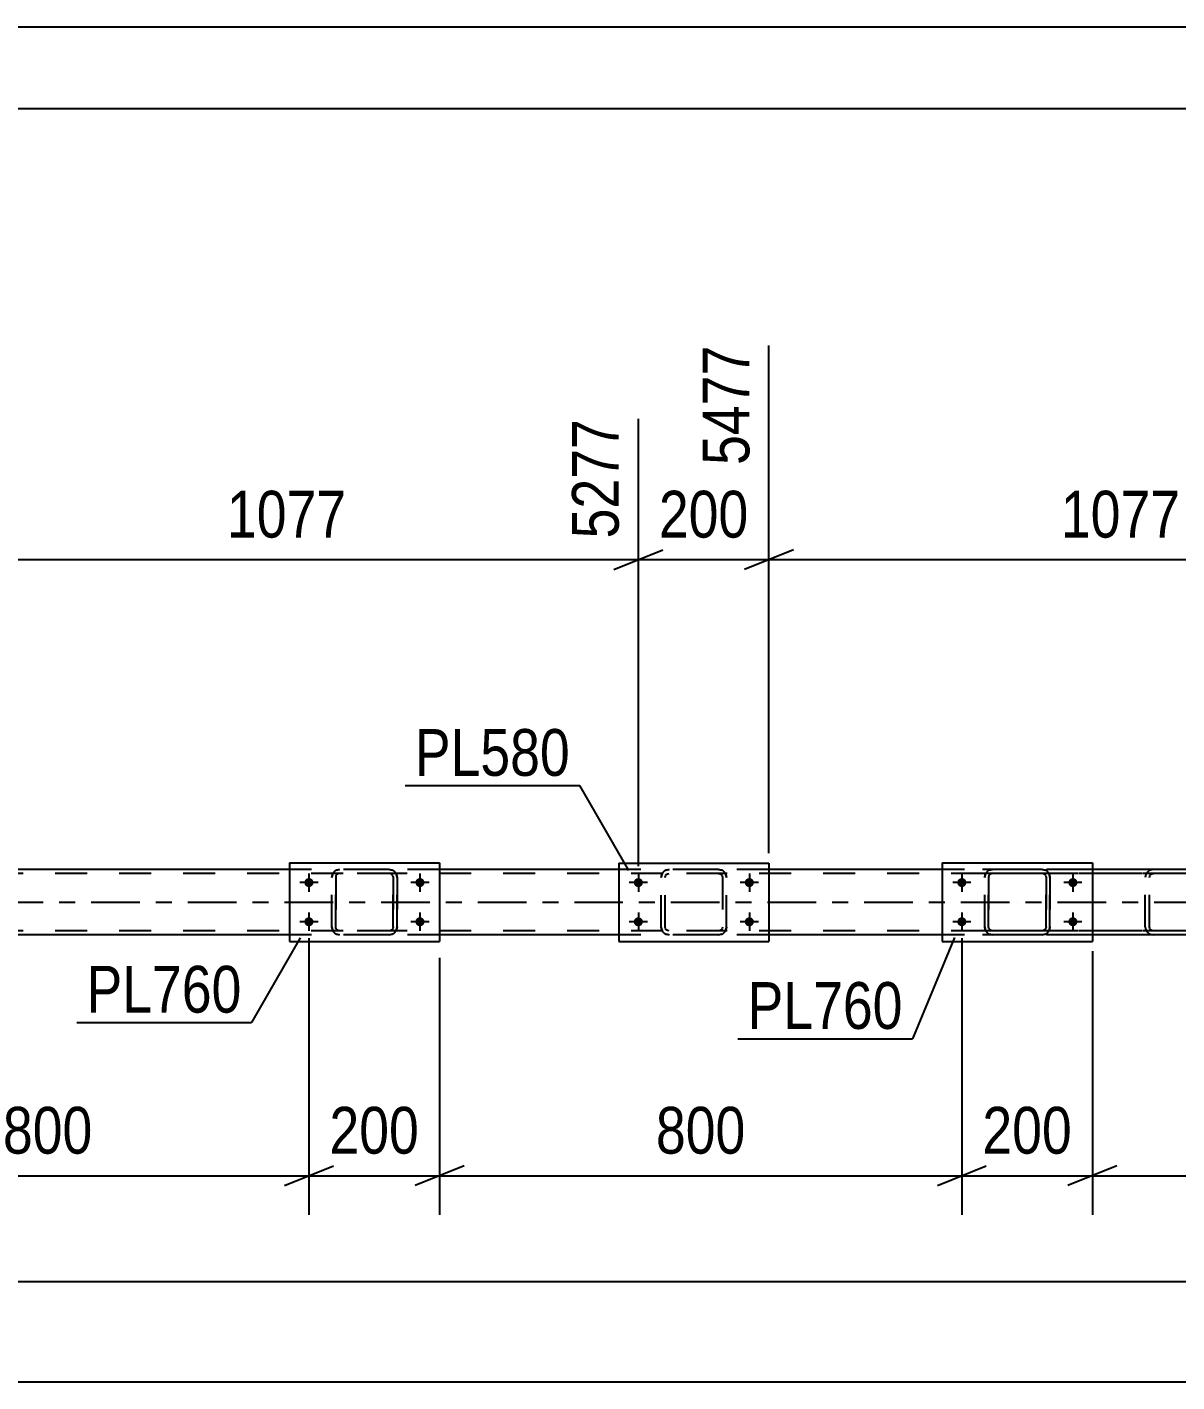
# Model space of a CAD drawing. Header units: millimetres. Extents: x -121 to 720, y -428 to 166.
# Drawn here: x 165 to 235.4, y 82.7 to 165.7 of the extents above; entities that cross this region are included whole.
import ezdxf

# ---------------------------------------------------------------- set-up
doc = ezdxf.new("R2010")
doc.units = ezdxf.units.MM
doc.linetypes.add('DXK_LINE_DOT2', pattern=[3.9198, 1.9599, -1.9599])
doc.linetypes.add('DXK_LINE_DOT3', pattern=[5.9187, 2.979, -0.9799, 0.9799, -0.9799])
doc.styles.add('Arial Narrow', font='ARIALN.TTF', dxfattribs={"height": 0.2})

# ---------------------------------------------------------------- blocks, each defined once
blk = doc.blocks.new('Unknown-318895430-1135')
at = {"color": 5, "linetype": 'Continuous'}
for p, q in [((719.765, 165.693), (-121.235, 165.693)), ((714.765, 160.693), (-116.235, 160.693))]:
    blk.add_line(p, q, dxfattribs=at)
blk = doc.blocks.new('Bolt-318895430-2241 - 2146')
at = {"linetype": 'Continuous'}
for points in [[(182.223, 113.029, -1), (182.223, 113.589, -1)], [(189.023, 113.029, -1), (189.023, 113.589, -1)], [(182.223, 110.629, -1), (182.223, 111.189, -1)], [(189.023, 110.629, -1), (189.023, 111.189, -1)]]:
    blk.add_hatch(color=1, dxfattribs=at).paths.add_polyline_path(points)
at = {"color": 1, "linetype": 'Continuous'}
for p, q in [((182.223, 113.869), (182.223, 112.749)), ((189.023, 113.869), (189.023, 112.749)), ((182.783, 113.309), (181.663, 113.309)), ((189.583, 113.309), (188.463, 113.309)), ((182.223, 111.469), (182.223, 110.349)), ((189.023, 111.469), (189.023, 110.349)), ((182.783, 110.909), (181.663, 110.909)), ((189.583, 110.909), (188.463, 110.909))]:
    blk.add_line(p, q, dxfattribs=at)
blk = doc.blocks.new('Part-318895430-2185 - 2146')
at = {"color": 7, "linetype": 'DXK_LINE_DOT2'}
for p, q in [((203.801, 113.627), (203.838, 113.811)), ((203.838, 113.811), (203.801, 113.627)), ((204.041, 113.627), (204.059, 113.719)), ((204.059, 113.719), (204.111, 113.797)), ((204.097, 114.071), (204.281, 114.107)), ((204.281, 114.107), (204.097, 114.071)), ((204.111, 113.797), (204.189, 113.849)), ((204.189, 113.849), (204.281, 113.867)), ((207.321, 114.107), (204.281, 114.107)), ((207.321, 113.867), (204.281, 113.867)), ((207.321, 114.107), (207.505, 114.071)), ((207.505, 114.071), (207.321, 114.107)), ((207.321, 113.867), (207.413, 113.849)), ((207.413, 113.849), (207.491, 113.797)), ((207.491, 113.797), (207.543, 113.719)), ((207.543, 113.719), (207.561, 113.627)), ((207.765, 113.811), (207.801, 113.627)), ((207.801, 113.627), (207.765, 113.811)), ((203.801, 110.587), (203.801, 113.627)), ((204.041, 110.587), (204.041, 113.627)), ((207.561, 113.627), (207.561, 110.587)), ((207.801, 110.587), (207.801, 113.627)), ((203.838, 110.404), (203.801, 110.587)), ((203.801, 110.587), (203.838, 110.404)), ((204.059, 110.496), (204.041, 110.587)), ((204.111, 110.418), (204.059, 110.496)), ((204.189, 110.366), (204.111, 110.418)), ((204.281, 110.347), (204.189, 110.366)), ((207.321, 110.347), (204.281, 110.347)), ((207.413, 110.366), (207.321, 110.347)), ((207.491, 110.418), (207.413, 110.366)), ((207.543, 110.496), (207.491, 110.418)), ((207.561, 110.587), (207.543, 110.496)), ((207.801, 110.587), (207.765, 110.404)), ((207.765, 110.404), (207.801, 110.587)), ((204.281, 110.107), (204.097, 110.144)), ((204.097, 110.144), (204.281, 110.107)), ((207.321, 110.107), (204.281, 110.107)), ((207.505, 110.144), (207.321, 110.107)), ((207.321, 110.107), (207.505, 110.144))]:
    blk.add_line(p, q, dxfattribs=at)
at = {"color": 7, "linetype": 'DXK_LINE_DOT3'}
blk.add_line((205.801, 112.107), (205.801, 112.107), dxfattribs=at)
at = {"color": 7, "linetype": 'DXK_LINE_DOT2'}
for centre, start, end in [((204.281, 113.627), 112.5, 157.5), ((204.281, 113.627), 112.5, 157.5), ((207.321, 113.627), 22.5, 67.5), ((207.321, 113.627), 22.5, 67.5), ((204.281, 110.587), 202.5, 247.5), ((204.281, 110.587), 202.5, 247.5), ((207.321, 110.587), 292.5, 337.5), ((207.321, 110.587), 292.5, 337.5)]:
    blk.add_arc(centre, 0.48, start, end, dxfattribs=at)
blk = doc.blocks.new('Part-318895430-2254 - 2146')
at = {"color": 7, "linetype": 'DXK_LINE_DOT2'}
for p, q in [((223.617, 113.629), (223.653, 113.812)), ((223.653, 113.812), (223.617, 113.629)), ((223.875, 113.72), (223.857, 113.629)), ((223.927, 113.798), (223.875, 113.72)), ((223.913, 114.072), (224.097, 114.109)), ((224.097, 114.109), (223.913, 114.072)), ((224.005, 113.85), (223.927, 113.798)), ((224.097, 113.869), (224.005, 113.85)), ((227.137, 114.109), (224.097, 114.109)), ((227.137, 113.869), (224.097, 113.869)), ((227.137, 114.109), (227.321, 114.072)), ((227.321, 114.072), (227.137, 114.109)), ((227.229, 113.85), (227.137, 113.869)), ((227.307, 113.798), (227.229, 113.85)), ((227.359, 113.72), (227.307, 113.798)), ((227.359, 113.72), (227.377, 113.629)), ((227.58, 113.812), (227.617, 113.629)), ((227.617, 113.629), (227.58, 113.812)), ((223.617, 110.589), (223.617, 113.629)), ((223.617, 113.629), (223.617, 113.629)), ((223.617, 110.589), (223.617, 113.629)), ((223.857, 110.589), (223.857, 113.629)), ((223.857, 113.629), (223.857, 113.629)), ((223.857, 113.629), (223.857, 110.589)), ((227.377, 110.589), (227.377, 113.629)), ((227.377, 113.629), (227.377, 113.629)), ((227.377, 113.629), (227.377, 110.589)), ((227.617, 110.589), (227.617, 113.629)), ((227.617, 113.629), (227.617, 113.629)), ((227.617, 113.629), (227.617, 110.589)), ((223.617, 110.589), (223.617, 110.589)), ((223.653, 110.405), (223.617, 110.589)), ((223.617, 110.589), (223.653, 110.405)), ((223.857, 110.589), (223.857, 110.589)), ((223.875, 110.497), (223.857, 110.589)), ((223.927, 110.419), (223.875, 110.497)), ((224.005, 110.367), (223.927, 110.419)), ((224.097, 110.349), (224.005, 110.367)), ((227.137, 110.349), (224.097, 110.349)), ((227.229, 110.367), (227.137, 110.349)), ((227.307, 110.419), (227.229, 110.367)), ((227.359, 110.497), (227.307, 110.419)), ((227.377, 110.589), (227.359, 110.497)), ((227.377, 110.589), (227.377, 110.589)), ((227.617, 110.589), (227.58, 110.405)), ((227.58, 110.405), (227.617, 110.589)), ((227.617, 110.589), (227.617, 110.589)), ((224.097, 110.109), (223.913, 110.145)), ((223.913, 110.145), (224.097, 110.109)), ((227.137, 110.109), (224.097, 110.109)), ((227.321, 110.145), (227.137, 110.109)), ((227.137, 110.109), (227.321, 110.145))]:
    blk.add_line(p, q, dxfattribs=at)
at = {"color": 7, "linetype": 'DXK_LINE_DOT3'}
blk.add_line((225.617, 112.109), (225.617, 112.109), dxfattribs=at)
at = {"color": 7, "linetype": 'DXK_LINE_DOT2'}
for centre, start, end in [((224.097, 113.629), 112.5, 157.5), ((224.097, 113.629), 112.5, 157.5), ((227.137, 113.629), 22.5, 67.5), ((227.137, 113.629), 22.5, 67.5), ((224.097, 110.589), 202.5, 247.5), ((224.097, 110.589), 202.5, 247.5), ((227.137, 110.589), 292.5, 337.5), ((227.137, 110.589), 292.5, 337.5)]:
    blk.add_arc(centre, 0.48, start, end, dxfattribs=at)
blk = doc.blocks.new('Part-318895430-2190 - 2146')
at = {"color": 2, "linetype": 'Continuous'}
for p, q in [((201.201, 114.507), (201.201, 109.707)), ((201.201, 114.507), (210.401, 114.507)), ((210.401, 114.507), (210.401, 109.707)), ((201.201, 109.707), (210.401, 109.707))]:
    blk.add_line(p, q, dxfattribs=at)
blk = doc.blocks.new('Bolt-318895430-2236 - 2146')
at = {"linetype": 'Continuous'}
for points in [[(202.401, 113.027, -1), (202.401, 113.587, -1)], [(209.201, 113.027, -1), (209.201, 113.587, -1)], [(202.401, 110.627, -1), (202.401, 111.187, -1)], [(209.201, 110.627, -1), (209.201, 111.187, -1)]]:
    blk.add_hatch(color=1, dxfattribs=at).paths.add_polyline_path(points)
at = {"color": 1, "linetype": 'Continuous'}
for p, q in [((202.401, 113.867), (202.401, 112.747)), ((209.201, 113.867), (209.201, 112.747)), ((202.961, 113.307), (201.841, 113.307)), ((209.761, 113.307), (208.641, 113.307)), ((202.401, 111.467), (202.401, 110.347)), ((209.201, 111.467), (209.201, 110.347)), ((202.961, 110.907), (201.841, 110.907)), ((209.761, 110.907), (208.641, 110.907))]:
    blk.add_line(p, q, dxfattribs=at)
blk = doc.blocks.new('Bolt-318895430-2237 - 2146')
at = {"linetype": 'Continuous'}
for points in [[(222.217, 113.029, -1), (222.217, 113.589, -1)], [(229.017, 113.029, -1), (229.017, 113.589, -1)], [(222.217, 110.629, -1), (222.217, 111.189, -1)], [(229.017, 110.629, -1), (229.017, 111.189, -1)]]:
    blk.add_hatch(color=1, dxfattribs=at).paths.add_polyline_path(points)
at = {"color": 1, "linetype": 'Continuous'}
for p, q in [((222.217, 113.869), (222.217, 112.749)), ((229.017, 113.869), (229.017, 112.749)), ((222.777, 113.309), (221.657, 113.309)), ((229.577, 113.309), (228.457, 113.309)), ((222.217, 111.469), (222.217, 110.349)), ((229.017, 111.469), (229.017, 110.349)), ((222.777, 110.909), (221.657, 110.909)), ((229.577, 110.909), (228.457, 110.909))]:
    blk.add_line(p, q, dxfattribs=at)
blk = doc.blocks.new('Part-318895430-2303 - 2146')
at = {"color": 2, "linetype": 'Continuous'}
for p, q in [((221.017, 114.509), (221.017, 109.709)), ((221.017, 114.509), (230.217, 114.509)), ((230.217, 114.509), (230.217, 109.709)), ((221.017, 109.709), (230.217, 109.709))]:
    blk.add_line(p, q, dxfattribs=at)
blk = doc.blocks.new('Part-318895430-2308 - 2146')
at = {"color": 2, "linetype": 'Continuous'}
for p, q in [((181.023, 114.509), (181.023, 109.709)), ((181.023, 114.509), (190.223, 114.509)), ((190.223, 114.509), (190.223, 109.709)), ((181.023, 109.709), (190.223, 109.709))]:
    blk.add_line(p, q, dxfattribs=at)
blk = doc.blocks.new('Part-318895430-2345 - 2146')
at = {"color": 7, "linetype": 'DXK_LINE_DOT2'}
for p, q in [((237.197, 114.109), (222.209, 114.109)), ((237.197, 113.869), (222.209, 113.869)), ((233.487, 113.798), (233.451, 113.629)), ((233.49, 113.812), (233.487, 113.798)), ((233.706, 113.629), (233.726, 113.72)), ((233.726, 113.72), (233.781, 113.798)), ((233.962, 114.109), (233.766, 114.072)), ((233.781, 113.798), (233.864, 113.85)), ((233.864, 113.85), (233.962, 113.869)), ((237.392, 114.072), (237.197, 114.109)), ((237.197, 113.869), (237.295, 113.85)), ((237.295, 113.85), (237.378, 113.798)), ((237.378, 113.798), (237.433, 113.72)), ((237.433, 113.72), (237.452, 113.629)), ((237.672, 113.798), (237.669, 113.812)), ((237.708, 113.629), (237.672, 113.798)), ((233.451, 110.589), (233.451, 113.629)), ((233.706, 110.589), (233.706, 113.629)), ((237.452, 110.589), (237.452, 113.629)), ((237.708, 110.589), (237.708, 113.629)), ((237.197, 110.349), (222.209, 110.349)), ((233.451, 110.589), (233.49, 110.405)), ((233.726, 110.497), (233.706, 110.589)), ((233.781, 110.419), (233.726, 110.497)), ((233.864, 110.367), (233.781, 110.419)), ((233.962, 110.349), (233.864, 110.367)), ((237.295, 110.367), (237.197, 110.349)), ((237.378, 110.419), (237.295, 110.367)), ((237.433, 110.497), (237.378, 110.419)), ((237.452, 110.589), (237.433, 110.497)), ((237.669, 110.405), (237.708, 110.589)), ((237.197, 110.109), (222.209, 110.109)), ((233.766, 110.145), (233.962, 110.109)), ((237.197, 110.109), (237.392, 110.145))]:
    blk.add_line(p, q, dxfattribs=at)
for centre, start, end in [((233.942, 113.608), 110.75831, 155.68004), ((237.216, 113.608), 24.31996, 69.24168), ((233.942, 110.609), 204.31996, 249.24168), ((237.216, 110.609), 290.75831, 335.68004)]:
    blk.add_arc(centre, 0.496, start, end, dxfattribs=at)
blk = doc.blocks.new('Part-318895430-2417 - 2146')
at = {"color": 7, "linetype": 'DXK_LINE_DOT2'}
for p, q in [((183.623, 113.629), (183.659, 113.812)), ((183.659, 113.812), (183.623, 113.629)), ((183.881, 113.72), (183.863, 113.629)), ((183.933, 113.798), (183.881, 113.72)), ((183.919, 114.072), (184.103, 114.109)), ((184.103, 114.109), (183.919, 114.072)), ((184.011, 113.85), (183.933, 113.798)), ((184.103, 113.869), (184.011, 113.85)), ((187.143, 114.109), (184.103, 114.109)), ((187.143, 113.869), (184.103, 113.869)), ((187.143, 114.109), (187.326, 114.072)), ((187.326, 114.072), (187.143, 114.109)), ((187.235, 113.85), (187.143, 113.869)), ((187.312, 113.798), (187.235, 113.85)), ((187.364, 113.72), (187.312, 113.798)), ((187.364, 113.72), (187.383, 113.629)), ((187.586, 113.812), (187.623, 113.629)), ((187.623, 113.629), (187.586, 113.812)), ((183.623, 110.589), (183.623, 113.629)), ((183.623, 113.629), (183.623, 113.629)), ((183.623, 110.589), (183.623, 113.629)), ((183.863, 110.589), (183.863, 113.629)), ((183.863, 113.629), (183.863, 113.629)), ((183.863, 113.629), (183.863, 110.589)), ((187.383, 110.589), (187.383, 113.629)), ((187.383, 113.629), (187.383, 113.629)), ((187.383, 113.629), (187.383, 110.589)), ((187.623, 110.589), (187.623, 113.629)), ((187.623, 113.629), (187.623, 113.629)), ((187.623, 113.629), (187.623, 110.589)), ((183.623, 110.589), (183.623, 110.589)), ((183.659, 110.405), (183.623, 110.589)), ((183.623, 110.589), (183.659, 110.405)), ((183.863, 110.589), (183.863, 110.589)), ((183.881, 110.497), (183.863, 110.589)), ((183.933, 110.419), (183.881, 110.497)), ((184.011, 110.367), (183.933, 110.419)), ((184.103, 110.349), (184.011, 110.367)), ((187.143, 110.349), (184.103, 110.349)), ((187.235, 110.367), (187.143, 110.349)), ((187.312, 110.419), (187.235, 110.367)), ((187.364, 110.497), (187.312, 110.419)), ((187.383, 110.589), (187.364, 110.497)), ((187.383, 110.589), (187.383, 110.589)), ((187.623, 110.589), (187.586, 110.405)), ((187.586, 110.405), (187.623, 110.589)), ((187.623, 110.589), (187.623, 110.589)), ((184.103, 110.109), (183.919, 110.145)), ((183.919, 110.145), (184.103, 110.109)), ((187.143, 110.109), (184.103, 110.109)), ((187.326, 110.145), (187.143, 110.109)), ((187.143, 110.109), (187.326, 110.145))]:
    blk.add_line(p, q, dxfattribs=at)
at = {"color": 7, "linetype": 'DXK_LINE_DOT3'}
blk.add_line((185.623, 112.109), (185.623, 112.109), dxfattribs=at)
at = {"color": 7, "linetype": 'DXK_LINE_DOT2'}
for centre, start, end in [((184.103, 113.629), 112.5, 157.5), ((184.103, 113.629), 112.5, 157.5), ((187.143, 113.629), 22.5, 67.5), ((187.143, 113.629), 22.5, 67.5), ((184.103, 110.589), 202.5, 247.5), ((184.103, 110.589), 202.5, 247.5), ((187.143, 110.589), 292.5, 337.5), ((187.143, 110.589), 292.5, 337.5)]:
    blk.add_arc(centre, 0.48, start, end, dxfattribs=at)
blk = doc.blocks.new('Part-318895430-2507 - 2146')
at = {"color": 7, "linetype": 'DXK_LINE_DOT2'}
for p, q in [((599.816, 113.869), (-8.673, 113.869)), ((190.223, 114.109), (181.023, 114.109)), ((210.401, 114.109), (201.201, 114.109)), ((230.217, 114.109), (221.017, 114.109)), ((599.816, 110.349), (-8.673, 110.349)), ((190.223, 110.109), (181.023, 110.109)), ((210.401, 110.109), (201.201, 110.109)), ((230.217, 110.109), (221.017, 110.109))]:
    blk.add_line(p, q, dxfattribs=at)
at = {"color": 2, "linetype": 'Continuous'}
for p, q in [((181.023, 114.109), (159.32, 114.109)), ((201.201, 114.109), (190.223, 114.109)), ((221.017, 114.109), (210.401, 114.109)), ((252.281, 114.109), (230.217, 114.109)), ((181.023, 110.109), (159.32, 110.109)), ((201.201, 110.109), (190.223, 110.109)), ((221.017, 110.109), (210.401, 110.109)), ((252.281, 110.109), (230.217, 110.109))]:
    blk.add_line(p, q, dxfattribs=at)
at = {"color": 7, "linetype": 'DXK_LINE_DOT3'}
blk.add_line((-8.673, 112.109), (599.816, 112.109), dxfattribs=at)
blk = doc.blocks.new('StraightDimension-318895430-22167 - 2146')
at = {"color": 7, "linetype": 'Continuous'}
for p, q in [((159.32, 115.109), (159.32, 146.197)), ((202.401, 114.307), (202.401, 141.697)), ((160.82, 133.685), (157.82, 132.485)), ((200.901, 132.485), (203.901, 133.685)), ((159.32, 133.085), (202.401, 133.085))]:
    blk.add_line(p, q, dxfattribs=at)
at = {"color": 0}
blk.add_wipeout([(185.117, 133.835), (185.117, 138.035), (176.604, 138.035), (176.604, 133.835)], dxfattribs=at)
at = {"color": 3, "style": 'Arial Narrow'}
blk.add_text('1077', height=2.8633, dxfattribs=at).set_placement((177.204, 134.435))
at = {"color": 0, "linetype": 'Continuous'}
blk.add_wipeout([(201.801, 142.297), (197.601, 142.297), (197.601, 133.785), (201.801, 133.785)], dxfattribs=at)
at = {"color": 3, "linetype": 'Continuous', "style": 'Arial Narrow'}
blk.add_text('5277', height=2.8633, rotation=90.00021, dxfattribs=at).set_placement((201.201, 134.385))
blk = doc.blocks.new('StraightDimension-318895430-2563 - 2146')
at = {"color": 7, "linetype": 'Continuous'}
blk.add_line((-8.673, 88.876), (638.455, 88.876), dxfattribs=at)
blk = doc.blocks.new('StraightDimension-318895430-2584 - 2146')
at = {"color": 7, "linetype": 'Continuous'}
blk.add_line((-9.313, 82.732), (639.095, 82.732), dxfattribs=at)
blk = doc.blocks.new('StraightDimension-318895430-22165 - 2146')
at = {"color": 7, "linetype": 'Continuous'}
for p, q in [((210.401, 115.109), (210.401, 146.197)), ((253.481, 114.307), (253.481, 141.697)), ((211.901, 133.685), (208.901, 132.485)), ((251.981, 132.485), (254.981, 133.685)), ((210.401, 133.085), (253.481, 133.085))]:
    blk.add_line(p, q, dxfattribs=at)
at = {"color": 0}
blk.add_wipeout([(236.197, 133.835), (236.197, 138.035), (227.685, 138.035), (227.685, 133.835)], dxfattribs=at)
at = {"color": 3, "style": 'Arial Narrow'}
blk.add_text('1077', height=2.8633, dxfattribs=at).set_placement((228.285, 134.435))
at = {"color": 0, "linetype": 'Continuous'}
blk.add_wipeout([(252.881, 142.297), (248.681, 142.297), (248.681, 133.785), (252.881, 133.785)], dxfattribs=at)
at = {"color": 3, "linetype": 'Continuous', "style": 'Arial Narrow'}
blk.add_text('6554', height=2.8633, rotation=90.00021, dxfattribs=at).set_placement((252.281, 134.385))
blk = doc.blocks.new('StraightDimension-318895430-19520 - 2146')
at = {"color": 7, "linetype": 'Continuous'}
for p, q in [((262.272, 109.909), (262.272, 92.96)), ((230.217, 109.109), (230.217, 92.96)), ((231.717, 95.96), (228.717, 94.76)), ((260.772, 94.76), (263.772, 95.96)), ((230.217, 95.36), (262.272, 95.36))]:
    blk.add_line(p, q, dxfattribs=at)
at = {"color": 0}
blk.add_wipeout([(249.587, 96.11), (249.587, 100.31), (242.902, 100.31), (242.902, 96.11)], dxfattribs=at)
at = {"color": 3, "style": 'Arial Narrow'}
blk.add_text('801', height=2.8633, dxfattribs=at).set_placement((243.502, 96.71))
blk = doc.blocks.new('StraightDimension-318895430-19521 - 2146')
at = {"color": 7, "linetype": 'Continuous'}
for p, q in [((222.217, 109.909), (222.217, 92.96)), ((230.217, 109.109), (230.217, 92.96)), ((220.717, 94.76), (223.717, 95.96)), ((231.717, 95.96), (228.717, 94.76)), ((222.217, 95.36), (230.217, 95.36))]:
    blk.add_line(p, q, dxfattribs=at)
at = {"color": 0}
blk.add_wipeout([(229.559, 96.11), (229.559, 100.31), (222.875, 100.31), (222.875, 96.11)], dxfattribs=at)
at = {"color": 3, "style": 'Arial Narrow'}
blk.add_text('200', height=2.8633, dxfattribs=at).set_placement((223.475, 96.71))
blk = doc.blocks.new('StraightDimension-318895430-19522 - 2146')
at = {"color": 7, "linetype": 'Continuous'}
for p, q in [((222.217, 109.909), (222.217, 92.96)), ((190.223, 108.709), (190.223, 92.96)), ((191.723, 95.96), (188.723, 94.76)), ((220.717, 94.76), (223.717, 95.96)), ((190.223, 95.36), (222.217, 95.36))]:
    blk.add_line(p, q, dxfattribs=at)
at = {"color": 0}
blk.add_wipeout([(209.562, 96.11), (209.562, 100.31), (202.878, 100.31), (202.878, 96.11)], dxfattribs=at)
at = {"color": 3, "style": 'Arial Narrow'}
blk.add_text('800', height=2.8633, dxfattribs=at).set_placement((203.478, 96.71))
blk = doc.blocks.new('StraightDimension-318895430-19523 - 2146')
at = {"color": 7, "linetype": 'Continuous'}
for p, q in [((182.223, 109.909), (182.223, 92.96)), ((190.223, 108.709), (190.223, 92.96)), ((180.723, 94.76), (183.723, 95.96)), ((191.723, 95.96), (188.723, 94.76)), ((182.223, 95.36), (190.223, 95.36))]:
    blk.add_line(p, q, dxfattribs=at)
at = {"color": 0}
blk.add_wipeout([(189.565, 96.11), (189.565, 100.31), (182.88, 100.31), (182.88, 96.11)], dxfattribs=at)
at = {"color": 3, "style": 'Arial Narrow'}
blk.add_text('200', height=2.8633, dxfattribs=at).set_placement((183.48, 96.71))
blk = doc.blocks.new('StraightDimension-318895430-19524 - 2146')
at = {"color": 7, "linetype": 'Continuous'}
for p, q in [((150.223, 109.583), (150.223, 92.96)), ((182.223, 109.909), (182.223, 92.96)), ((151.723, 95.96), (148.723, 94.76)), ((180.723, 94.76), (183.723, 95.96)), ((150.223, 95.36), (182.223, 95.36))]:
    blk.add_line(p, q, dxfattribs=at)
at = {"color": 0}
blk.add_wipeout([(169.565, 96.11), (169.565, 100.31), (162.88, 100.31), (162.88, 96.11)], dxfattribs=at)
at = {"color": 3, "style": 'Arial Narrow'}
blk.add_text('800', height=2.8633, dxfattribs=at).set_placement((163.48, 96.71))
blk = doc.blocks.new('StraightDimension-318895430-22166 - 2146')
at = {"color": 7, "linetype": 'Continuous'}
for p, q in [((210.401, 115.109), (210.401, 146.197)), ((202.401, 114.307), (202.401, 141.697)), ((200.901, 132.485), (203.901, 133.685)), ((211.901, 133.685), (208.901, 132.485)), ((202.401, 133.085), (210.401, 133.085))]:
    blk.add_line(p, q, dxfattribs=at)
at = {"color": 0}
blk.add_wipeout([(209.743, 133.835), (209.743, 138.035), (203.059, 138.035), (203.059, 133.835)], dxfattribs=at)
at = {"color": 3, "style": 'Arial Narrow'}
blk.add_text('200', height=2.8633, dxfattribs=at).set_placement((203.659, 134.435))
at = {"color": 0, "linetype": 'Continuous'}
blk.add_wipeout([(209.801, 146.797), (205.601, 146.797), (205.601, 138.285), (209.801, 138.285)], dxfattribs=at)
at = {"color": 3, "linetype": 'Continuous', "style": 'Arial Narrow'}
blk.add_text('5477', height=2.8633, rotation=90.00021, dxfattribs=at).set_placement((209.201, 138.885))
blk = doc.blocks.new('Mark-318895430-2186 - 2146')
at = {"color": 30, "linetype": 'Continuous'}
for p in [(188.113, 119.244), (201.817, 114.048)]:
    blk.add_line(p, (198.817, 119.244), dxfattribs=at)
at = {"color": 0}
blk.add_wipeout([(198.217, 119.844), (198.217, 122.844), (188.713, 122.844), (188.713, 119.844)], dxfattribs=at)
blk.add_wipeout([(198.217, 119.844), (198.217, 122.844), (188.713, 122.844), (188.713, 119.844)], dxfattribs=at)
at = {"color": 3, "style": 'Arial Narrow'}
blk.add_text('PL580', height=2.8633, dxfattribs=at).set_placement((188.713, 119.844))
blk = doc.blocks.new('Mark-318895430-2304 - 2146')
at = {"color": 30, "linetype": 'Continuous'}
for p in [(181.681, 109.92), (168, 104.746)]:
    blk.add_line(p, (178.704, 104.746), dxfattribs=at)
at = {"color": 0}
blk.add_wipeout([(178.104, 105.346), (178.104, 108.346), (168.6, 108.346), (168.6, 105.346)], dxfattribs=at)
blk.add_wipeout([(178.104, 105.346), (178.104, 108.346), (168.6, 108.346), (168.6, 105.346)], dxfattribs=at)
at = {"color": 3, "style": 'Arial Narrow'}
blk.add_text('PL760', height=2.8633, dxfattribs=at).set_placement((168.6, 105.346))
blk = doc.blocks.new('Mark-318895430-2299 - 2146')
at = {"color": 30, "linetype": 'Continuous'}
for p in [(221.768, 109.938), (208.495, 103.749)]:
    blk.add_line(p, (219.199, 103.749), dxfattribs=at)
at = {"color": 0}
blk.add_wipeout([(218.599, 104.349), (218.599, 107.349), (209.095, 107.349), (209.095, 104.349)], dxfattribs=at)
blk.add_wipeout([(218.599, 104.349), (218.599, 107.349), (209.095, 107.349), (209.095, 104.349)], dxfattribs=at)
at = {"color": 3, "style": 'Arial Narrow'}
blk.add_text('PL760', height=2.8633, dxfattribs=at).set_placement((209.095, 104.349))

msp = doc.modelspace()

# ---------------------------------------------------------------- block references
for name in ['Unknown-318895430-1135', 'Part-318895430-2507 - 2146', 'Part-318895430-2308 - 2146', 'Part-318895430-2190 - 2146', 'Part-318895430-2303 - 2146', 'Bolt-318895430-2241 - 2146', 'Part-318895430-2417 - 2146', 'Bolt-318895430-2236 - 2146', 'Part-318895430-2185 - 2146', 'Bolt-318895430-2237 - 2146', 'Part-318895430-2345 - 2146', 'Part-318895430-2254 - 2146']:
    msp.add_blockref(name, (0, 0))

# ---------------------------------------------------------------- next in the draw order: block references
for name in ['StraightDimension-318895430-22167 - 2146', 'StraightDimension-318895430-22165 - 2146', 'StraightDimension-318895430-2563 - 2146']:
    msp.add_blockref(name, (0, 0))

# ---------------------------------------------------------------- next in the draw order: block references
for name in ['StraightDimension-318895430-22166 - 2146', 'StraightDimension-318895430-2584 - 2146']:
    msp.add_blockref(name, (0, 0))

# ---------------------------------------------------------------- next in the draw order: block references
for name in ['Mark-318895430-2186 - 2146', 'StraightDimension-318895430-19520 - 2146']:
    msp.add_blockref(name, (0, 0))

# ---------------------------------------------------------------- next in the draw order: block references
msp.add_blockref('StraightDimension-318895430-19521 - 2146', (0, 0))

# ---------------------------------------------------------------- next in the draw order: block references
msp.add_blockref('StraightDimension-318895430-19522 - 2146', (0, 0))

# ---------------------------------------------------------------- next in the draw order: block references
for name in ['StraightDimension-318895430-19523 - 2146', 'Mark-318895430-2299 - 2146']:
    msp.add_blockref(name, (0, 0))

# ---------------------------------------------------------------- next in the draw order: block references
msp.add_blockref('StraightDimension-318895430-19524 - 2146', (0, 0))

# ---------------------------------------------------------------- next in the draw order: block references
msp.add_blockref('Mark-318895430-2304 - 2146', (0, 0))

doc.saveas('drawing.dxf')
